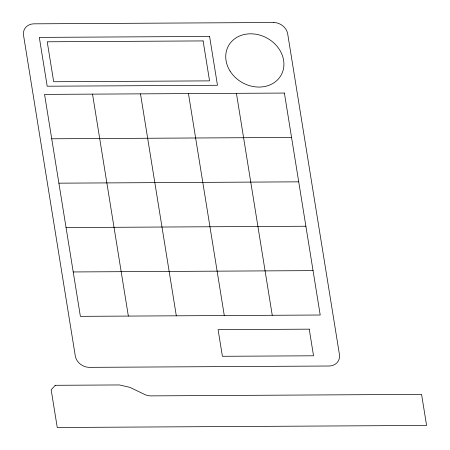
<?xml version="1.0" encoding="UTF-8"?>
<svg xmlns="http://www.w3.org/2000/svg" width="450" height="450" viewBox="0 0 450 450"><rect width="100%" height="100%" fill="white"/><g stroke="black" fill="none" stroke-linecap="round" stroke-linejoin="round"><path stroke-width="0.67" d="M51.722 138.786L291.555 137.453M58.888 183.172L298.721 181.839M66.054 227.565L305.887 226.232M73.215 271.952L313.054 270.624M236.424 93.324L272.25 315.281M188.46 93.594L224.286 315.546M140.496 93.859L176.316 315.81M92.526 94.129L128.346 316.08M55.249 385.301L51.165 389.767L57.257 427.5L426.594 425.447L421.577 394.374L150.57 395.882A12.966 10.957 29 0 1 144.399 394.324L129.859 387.343L119.43 384.947L55.249 385.301M273.847 22.5L33.688 23.833A12.966 10.957 29 0 0 23.49 34.999L75.353 356.321A12.966 10.957 29 0 0 89.134 367.352L329.293 366.019A12.966 10.957 29 0 0 339.491 354.853L287.634 33.531A12.966 10.957 29 0 0 273.847 22.5M209.593 36.444L39.313 37.389L47.194 86.22L217.474 85.275L209.593 36.444M203.113 40.922L47.222 41.788L53.674 81.742L209.559 80.876L203.113 40.922M284.394 93.06L44.561 94.393L80.381 316.344L320.214 315.011L284.394 93.06M309.234 329.158L218.098 329.664L222.401 356.293L313.532 355.793L309.234 329.158M230.057 71.055A30.128 25.464 29 0 0 280.434 76.286A30.128 25.464 29 0 0 253.997 33.975A30.128 25.464 29 0 0 230.057 71.055"/></g></svg>
